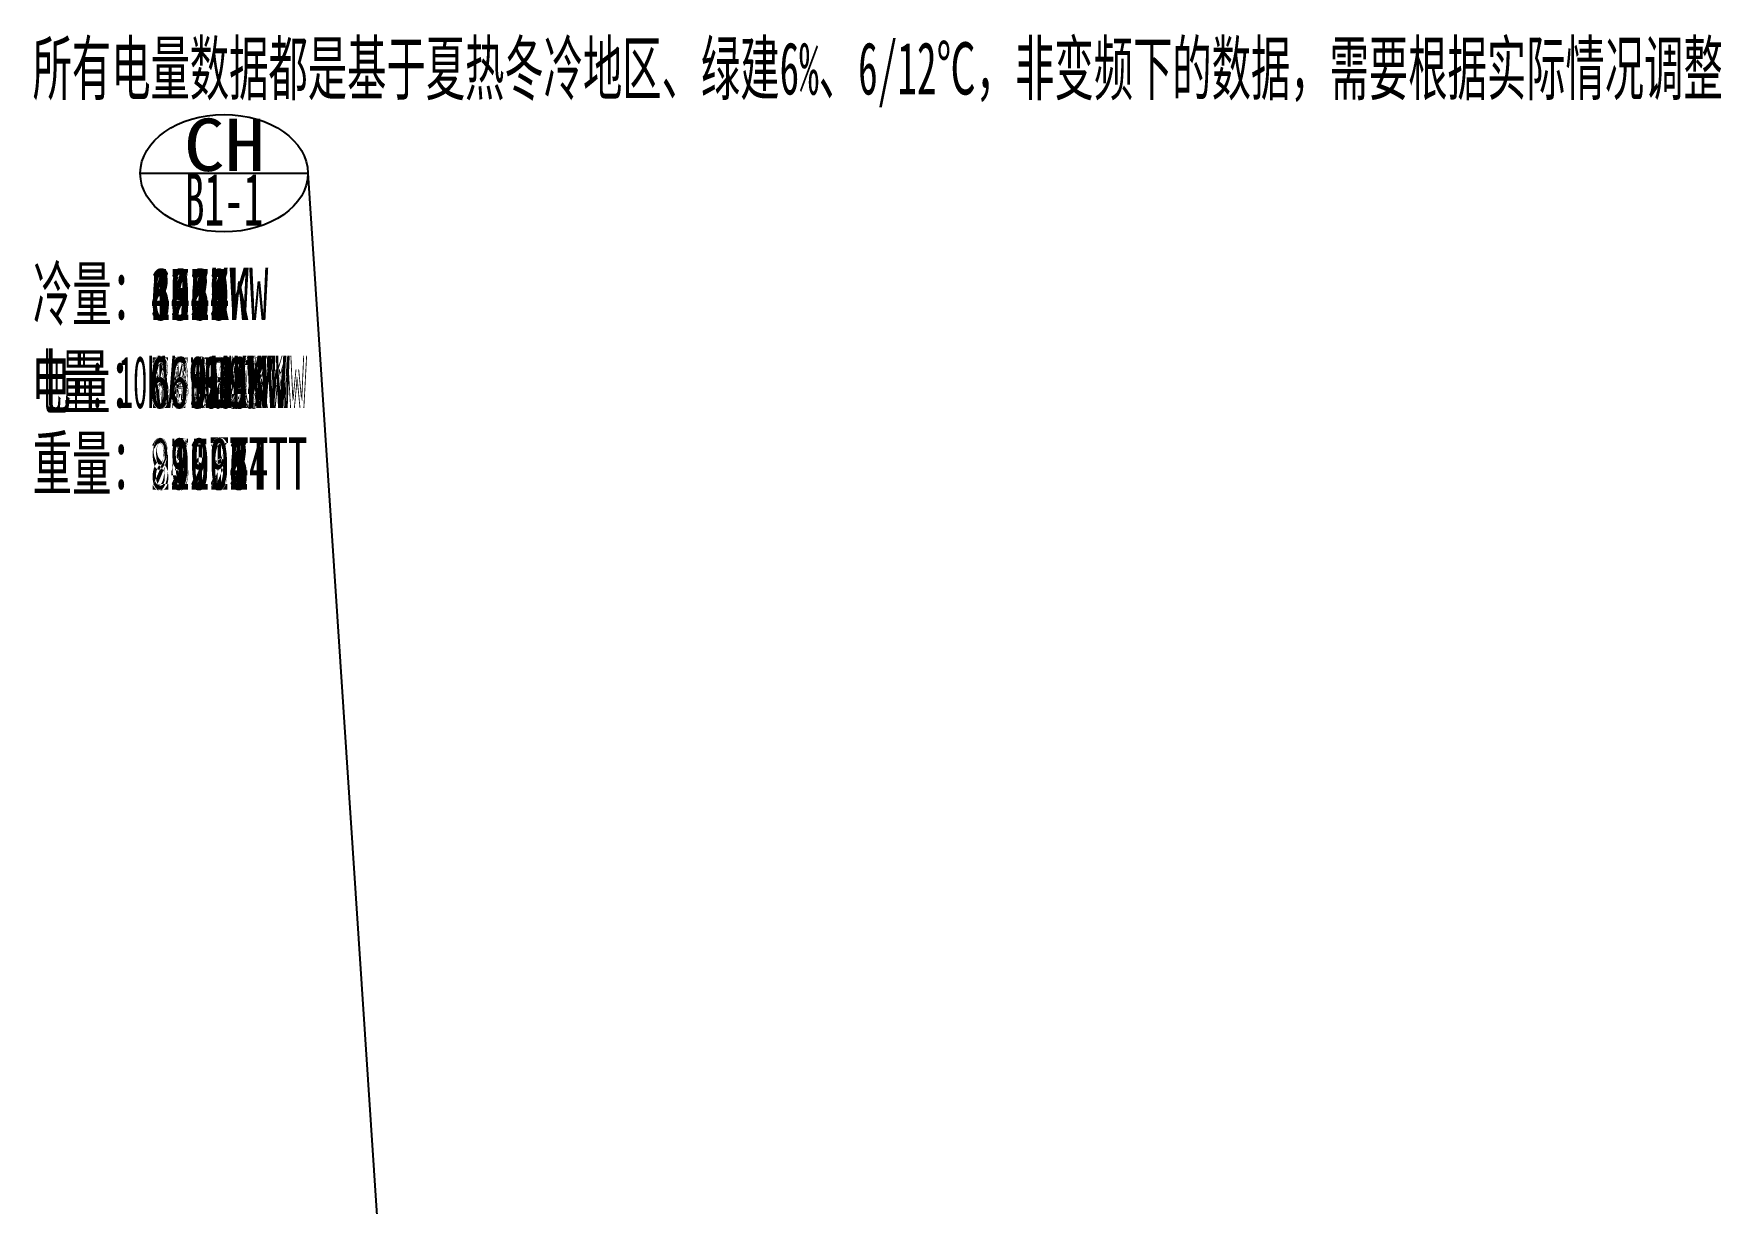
# Model space of a CAD drawing. Header units: millimetres. Extents: x -1040173 to 349982, y -145921 to 298175.
# Drawn here: x -562693.4 to -562348.9, y 250720.1 to 250958.8 of the extents above; entities that cross this region are included whole.
import ezdxf
from ezdxf.enums import TextEntityAlignment as Align

# ---------------------------------------------------------------- set-up
doc = ezdxf.new("R2010")
doc.units = ezdxf.units.MM
doc.header["$LTSCALE"] = 500
doc.header["$MEASUREMENT"] = 0
doc.layers.get('0').update_dxf_attribs({"color": 255, "linetype": 'CONTINUOUS'})
doc.layers.get('DEFPOINTS').update_dxf_attribs({"linetype": 'CONTINUOUS'})
doc.layers.add('H-DIMS-FANS', color=7, linetype='CONTINUOUS')
doc.layers.add('H-EQUP-DIMS', color=7, linetype='CONTINUOUS')
doc.styles.add('TH-STYLE1', font='Stfangso_0.ttf', dxfattribs={"width": 0.7})

# ---------------------------------------------------------------- blocks, each defined once
blk = doc.blocks.new('螺杆式冷水机组')
at = {"layer": 'H-DIMS-FANS'}
blk.add_line((-564.4, 8545.2), (0, 0), dxfattribs=at)
at = {"layer": 'H-EQUP-DIMS'}
blk.add_line((-1364.4, 8545.2), (-564.4, 8545.2), dxfattribs=at)
blk.add_ellipse((-964.4, 8545.2), major_axis=(-400, 0), ratio=0.7, dxfattribs=at)
at = {"layer": 'DEFPOINTS', "style": 'TH-STYLE1', "width": 0.55}
blk.add_text('所有电量数据都是基于夏热冬冷地区、绿建6%%%、6/12℃，非变频下的数据，需要根据实际情况调整', height=250, dxfattribs=at).set_placement((-1877.9, 8920.8))
at = {"layer": 'H-EQUP-DIMS', "style": 'TH-STYLE1'}
for s, width, p in [('冷量：4924KW', 0.55, (-1876.1, 7844.9)), ('冷量：4572KW', 0.55, (-1876.1, 7844.9)), ('冷量：4220KW', 0.55, (-1876.1, 7844.9)), ('冷量：3869KW', 0.55, (-1876.1, 7844.9)), ('冷量：3517KW', 0.55, (-1876.1, 7844.9)), ('冷量：1583KW', 0.55, (-1876.1, 7844.9)), ('冷量：1414KW', 0.55, (-1876.1, 7844.9)), ('冷量：1249KW', 0.55, (-1876.1, 7844.9)), ('冷量：1055KW', 0.55, (-1876.1, 7844.9)), ('冷量：897KW', 0.55, (-1876.1, 7844.9)), ('冷量：844KW', 0.55, (-1876.1, 7844.9)), ('冷量：703KW', 0.55, (-1876.1, 7844.9)), ('冷量：626KW', 0.55, (-1876.1, 7844.9)), ('冷量：538KW', 0.55, (-1876.1, 7844.9)), ('冷量：457KW', 0.55, (-1876.1, 7844.9)), ('冷量：362KW', 0.55, (-1876.1, 7844.9)), ('冷量：3475KW', 0.55, (-1876.1, 7844.9)), ('冷量：3869KW', 0.55, (-1876.1, 7844.9)), ('冷量：4220KW', 0.55, (-1876.1, 7844.9)), ('冷量：4572KW', 0.55, (-1876.1, 7844.9)), ('冷量：4924KW', 0.55, (-1876.1, 7844.9)), ('冷量：5276KW', 0.55, (-1876.1, 7844.9)), ('冷量：5627KW', 0.55, (-1876.1, 7844.9)), ('冷量：5979KW', 0.55, (-1876.1, 7844.9)), ('冷量：6331KW', 0.55, (-1876.1, 7844.9)), ('冷量：6682KW', 0.55, (-1876.1, 7844.9)), ('冷量：7034KW', 0.55, (-1876.1, 7844.9)), ('冷量：7386KW', 0.55, (-1876.1, 7844.9)), ('冷量：7737KW', 0.55, (-1876.1, 7844.9)), ('冷量：8089KW', 0.55, (-1876.1, 7844.9)), ('冷量：8441KW', 0.55, (-1876.1, 7844.9)), ('冷量：2814KW', 0.55, (-1876.1, 7844.9)), ('冷量：2989KW', 0.55, (-1876.1, 7844.9)), ('冷量：3165KW', 0.55, (-1876.1, 7844.9)), ('冷量：3341KW', 0.55, (-1876.1, 7844.9)), ('电量：669.9KW', 0.55, (-1884, 7424.7)), ('电量：10KV 694KW', 0.4, (-1875.8, 7424.7)), ('电量：10KV 810 KW', 0.4, (-1875.8, 7424.7)), ('电量：10KV 878KW', 0.4, (-1875.8, 7424.7)), ('电量：10KV 963 KW', 0.4, (-1875.8, 7424.7)), ('电量：10KV 997 KW', 0.4, (-1875.8, 7424.7)), ('电量：10KV 1064 KW', 0.4, (-1875.8, 7424.7)), ('电量：10KV 1135KW', 0.4, (-1875.8, 7424.7)), ('电量：10KV 1185 KW', 0.4, (-1875.8, 7424.7)), ('电量：10KV 1269 KW', 0.4, (-1875.8, 7424.7)), ('电量：10KV 1318 KW', 0.4, (-1875.8, 7424.7)), ('电量：10KV 1340 KW', 0.4, (-1875.8, 7424.7)), ('电量：10KV 1401 KW', 0.4, (-1875.8, 7424.7)), ('电量：10KV 1586 KW', 0.4, (-1875.8, 7424.7)), ('电量：10KV 490.4KW', 0.4, (-1875.8, 7424.7)), ('电量：10KV 517.2 KW', 0.4, (-1875.8, 7424.7)), ('电量：10KV 545.5KW', 0.4, (-1875.8, 7424.7)), ('电量：10KV 577.1 KW', 0.4, (-1875.8, 7424.7)), ('电量：287.4 KW', 0.55, (-1881.9, 7424.7)), ('电量：856 KW', 0.55, (-1880.7, 7424.7)), ('电量：256.9KW', 0.55, (-1880.7, 7424.7)), ('电量：10KV 630 KW', 0.45, (-1875.8, 7424.7)), ('电量：10KV 721 KW', 0.45, (-1875.8, 7424.7)), ('电量： 730.7KW', 0.55, (-1877.9, 7424.7)), ('电量：226.5KW', 0.55, (-1877.9, 7424.7)), ('电量：204.2KW', 0.55, (-1877.9, 7424.7)), ('电量：192.6KW', 0.55, (-1877.9, 7424.7)), ('电量：156.2KW', 0.55, (-1877.9, 7424.7)), ('电量：136.3KW', 0.55, (-1877.9, 7424.7)), ('电量：118KW', 0.55, (-1877.9, 7424.7)), ('电量：103.2KW', 0.55, (-1877.9, 7424.7)), ('电量：86KW', 0.55, (-1877.9, 7424.7)), ('电量：74KW', 0.55, (-1877.9, 7424.7)), ('电量：609 KW', 0.55, (-1875.8, 7424.7)), ('电量：852.5KW', 0.55, (-1875.7, 7424.7)), ('重量：  20.4 T', 0.55, (-1877.2, 7036.2)), ('重量：  20.4 T', 0.55, (-1877.2, 7036.2)), ('重量： 20.2 T', 0.55, (-1877.2, 7036.2)), ('重量： 19.8 T', 0.55, (-1877.2, 7036.2)), ('重量： 19.3 T', 0.55, (-1877.2, 7036.2)), ('重量： 10.4 T', 0.55, (-1877.2, 7036.2)), ('重量： 10.4 T', 0.55, (-1877.2, 7036.2)), ('重量： 10.4 T', 0.55, (-1877.2, 7036.2)), ('重量： 10.4T', 0.55, (-1877.2, 7036.2)), ('重量： 9.9T', 0.55, (-1877.2, 7036.2)), ('重量： 9.9 T', 0.55, (-1877.2, 7036.2)), ('重量：9.1 T', 0.55, (-1877.2, 7036.2)), ('重量：8.8 T', 0.55, (-1877.2, 7036.2)), ('重量： 7.6 T', 0.55, (-1877.2, 7036.2)), ('重量： 6.9 T', 0.55, (-1877.2, 7036.2)), ('重量： 5.3 T', 0.55, (-1877.2, 7036.2)), ('重量： 19.3 T', 0.55, (-1877.2, 7036.2)), ('重量： 19.8 T', 0.55, (-1877.2, 7036.2)), ('重量： 20.2 T', 0.55, (-1877.2, 7036.2)), ('重量： 20.4 T', 0.55, (-1877.2, 7036.2)), ('重量： 22 T', 0.55, (-1877.2, 7036.2)), ('重量： 22 T', 0.55, (-1877.2, 7036.2)), ('重量： 22T', 0.55, (-1877.2, 7036.2)), ('重量： 24.2 T', 0.55, (-1877.2, 7036.2)), ('重量： 24.2 T', 0.55, (-1877.2, 7036.2)), ('重量： 24.2 T', 0.55, (-1877.2, 7036.2)), ('重量：24.2 T', 0.55, (-1877.2, 7036.2)), ('重量： 24.2 T', 0.55, (-1877.2, 7036.2)), ('重量： 28.6 T', 0.55, (-1877.2, 7036.2)), ('重量： 30.8T', 0.55, (-1877.2, 7036.2)), ('重量： 30.8 T', 0.55, (-1877.2, 7036.2)), ('重量： 15.4 T', 0.55, (-1877.2, 7036.2)), ('重量： 15.4 T', 0.55, (-1877.2, 7036.2)), ('重量： 15.4T', 0.55, (-1877.2, 7036.2)), ('重量： 19.8 T', 0.55, (-1877.2, 7036.2))]:
    blk.add_text(s, height=250, dxfattribs=dict(at, width=width)).set_placement(p)
at = {"layer": 'H-EQUP-DIMS', "style": 'TH-STYLE1', "width": 0.73491}
blk.add_attdef('设备符号', text='', height=250, dxfattribs=at).set_placement((-1156.7, 8555.7), (-768.3, 8555.7), align=Align.FIT)
at = {"layer": 'H-EQUP-DIMS', "style": 'TH-STYLE1', "width": 0.55}
blk.add_attdef('楼层-编号', text='', height=250, dxfattribs=at).set_placement((-964.4, 8545.2), align=Align.TOP_CENTER)

msp = doc.modelspace()

# ---------------------------------------------------------------- block references
at = {"xscale": 0.04280316589318105, "yscale": 0.04280316589318105, "zscale": 0.04280316589318105}
msp.add_blockref('螺杆式冷水机组', (-562613.29, 250564.58), dxfattribs=at).add_auto_attribs({'楼层-编号': 'B1-1', '设备符号': 'CH'})

doc.saveas('drawing.dxf')
